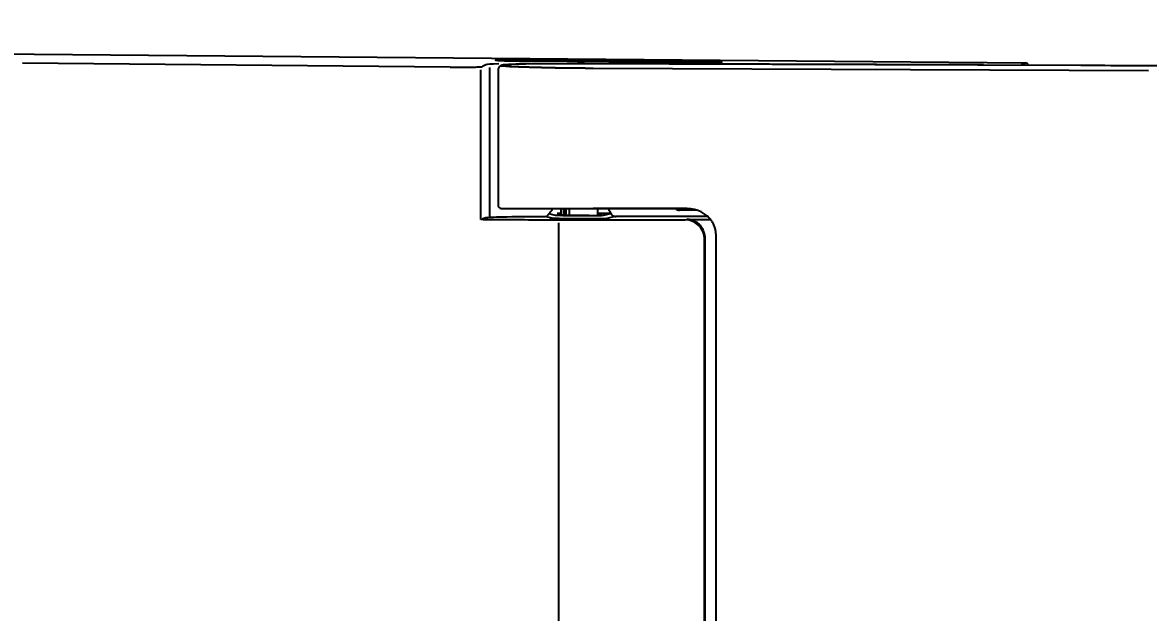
# Model space of a CAD drawing. Extents: x 6016 to 8231, y -443 to 1874.
# Drawn here: x 6315 to 6660.5, y 1238.4 to 1419.6 of the extents above; entities that cross this region are included whole.
import ezdxf

# ---------------------------------------------------------------- set-up
doc = ezdxf.new("R2010")
doc.units = 0
doc.header["$LTSCALE"] = 20
doc.header["$MEASUREMENT"] = 0
doc.layers.get('0').update_dxf_attribs({"linetype": 'CONTINUOUS'})
doc.layers.get('DEFPOINTS').update_dxf_attribs({"linetype": 'CONTINUOUS'})
doc.layers.add('____', color=7, linetype='CONTINUOUS')
doc.dimstyles.get("Standard").update_dxf_attribs({"dimtxt": 2.7, "dimasz": 2.5, "dimexe": 1.5, "dimexo": 1.5, "dimgap": 1.5, "dimtad": 1, "dimdec": 0, "dimlfac": 10, "dimzin": 0, "dimdsep": 46, "dimtxsty": 'Standard', "dimcen": 0, "dimclrt": 2, "dimadec": 0, "dimazin": 0, "dimtfac": 1, "dimtdec": 0, "dimtmove": 0, "dimatfit": 3, "dimfxl": 0, "dimtolj": 1, "dimtzin": 0, "dimarcsym": 0})

# ---------------------------------------------------------------- blocks, each defined once
blk = doc.blocks.new('*D30')
at = {"color": 3, "lineweight": -2}
for p, q in [((6251.27, 1378.15), (6251.27, 1542.25)), ((6966.42, 1375.63), (6966.42, 1542.25)), ((6271.27, 1537.25), (6946.42, 1537.25))]:
    blk.add_line(p, q, dxfattribs=at)
at = {"color": 3}
for points in [[(6271.27, 1540.58), (6271.27, 1533.91), (6251.27, 1537.25)], [(6946.42, 1540.58), (6946.42, 1533.91), (6966.42, 1537.25)]]:
    blk.add_solid(points, dxfattribs=at)
at = {"layer": 'DEFPOINTS', "color": 0}
for p in [(6966.42, 1537.25), (6251.27, 1376.65), (6966.42, 1374.13)]:
    blk.add_point(p, dxfattribs=at)
at = {"color": 2, "insert": (6618.21, 1563.4), "char_height": 30, "attachment_point": 5}
blk.add_mtext('\\A1;{\\fNanumGothic|b0|i0|c129|p50;715}', dxfattribs=at)
blk = doc.blocks.new('A$Cbc6b082c')
for p, q in [((399.12, 664.98), (396.32, 344.3)), ((395.05, 520.74), (396.19, 651.92)), ((348.18, 497.92), (348.21, 511.26)), ((348.24, 510.57), (348.2, 497.92)), ((348.21, 511.26), (394.14, 511.26)), ((348.4, 510.73), (348.73, 509.73)), ((394.89, 508.63), (348.83, 508.63)), ((395.72, 509.73), (395.21, 510.76)), ((351.59, 505), (351.59, 476.83)), ((394.1, 506), (352.59, 506)), ((351.59, 503.9), (351.59, 477.02)), ((396.42, 446.54), (396.86, 497.54)), ((396.87, 498.14), (396.87, 495.94)), ((397.34, 497.54), (396.9, 446.54)), ((349.18, 491.24), (348.74, 489.5)), ((347.17, 487.42), (51.95, 487.42)), ((350.01, 490.09), (349.61, 488.48)), ((350.1, 486.71), (350.1, 487.82)), ((395.74, 357.02), (396.18, 488.3)), ((349.5, 481.11), (349.49, 483.8)), ((351.49, 484.16), (349.5, 484.16)), ((349.51, 485.12), (351.59, 485.12)), ((349.52, 485.4), (351.59, 485.4)), ((351.59, 485.94), (349.53, 485.94)), ((349.55, 486.65), (351.49, 486.65)), ((349.67, 486.8), (349.67, 486.65)), ((395.5, 327.12), (396.04, 485.06)), ((349.48, 480.91), (349.5, 481.11)), ((349.49, 478.08), (349.48, 480.91)), ((396.77, 481.64), (396.77, 479.44)), ((348.15, 477.23), (348.15, 448.58)), ((351.59, 476.83), (351.59, 448)), ((351.59, 448), (351.59, 476.83)), ((394.71, 476.85), (394.01, 306.41)), ((349.51, 475.35), (351.49, 475.35)), ((349.56, 473.52), (350.07, 471.45)), ((350.11, 471.93), (350.1, 475.34)), ((348.69, 472.5), (349.2, 470.44)), ((349.12, 441.66), (349.11, 470.01)), ((396.67, 464.65), (396.67, 462.43)), ((351.09, 444.94), (351.09, 450.27)), ((348.27, 447.66), (348.28, 440.89)), ((396.47, 447.66), (396.47, 445.42)), ((56.84, 442.43), (342.28, 442.43)), ((56.94, 442.63), (342.18, 442.63)), ((346.75, 444.73), (346.85, 444.59)), ((343.59, 439.22), (55.53, 439.22)), ((396.2, 343.84), (395.86, 345.49)), ((395.5, 327.11), (395.5, 327.12))]:
    blk.add_line(p, q)
for centre, radius, start, end in [((352.59, 505), 1, 90, 180), ((396.37, 498.14), 0.5, 0, 7.6207), ((396.37, 495.94), 0.5, 341.3806, 0), ((396.27, 481.64), 0.5, 0, 25.2341), ((396.27, 479.44), 0.5, 329.0796, 0), ((396.17, 464.65), 0.5, 0, 35.9664), ((396.17, 462.43), 0.5, 319.454, 0), ((353.09, 450.27), 2, 138.5902, 180), ((395.97, 447.66), 0.5, 0, 24.3152), ((395.97, 445.42), 0.5, 330.4228, 0)]:
    blk.add_arc(centre, radius, start, end)
for centre, major_axis, ratio, start_param, end_param in [((348.62, 482.77), (0.08, 27), 0.017455, 5.051765, 6.229804), ((395.44, 482.77), (0.24, 27), 0.026185, 5.733929, 6.231567), ((395.4, 481), (0.22, 25), 0.026185, 0.254136, 1.737634), ((395.39, 480.99), (0.21, 23.5), 0.026185, 4.886328, 6.49937), ((397.1, 497.54), (0.08, 9.2), 0.026185, 4.712618, 7.85421), ((395.39, 480.99), (0.21, 23.5), 0.026185, 0.15746, 1.745558), ((350.28, 497.92), (0.37, 120), 0.017455, 1.570875, 1.744188), ((349.59, 481), (0.02, 7.5), 0.017455, 0.071956, 3.069743), ((351.49, 484.6), (0.5, 0), 0.878817, 4.712389, 4.913771), ((342.15, 448.66), (-1.88, 5.73), 0.994047, 2.829136, 4.384778), ((343.59, 448), (0, 8.81), 0.907687, 3.681358, 4.712389), ((396.66, 446.54), (0.08, 9.2), 0.026185, 1.571025, 4.712618), ((342.27, 448.47), (-1.86, 5.75), 0.992629, 2.827987, 3.676962), ((395.32, 344.31), (-0.202, 0.987), 0.992238, 3.17573, 4.500299), ((391.43, 297.51), (1.3, 148.5), 0.026185, 4.712618, 4.913331)]:
    blk.add_ellipse(centre, major_axis=major_axis, ratio=ratio, start_param=start_param, end_param=end_param)
for points, degree, knots in [([(395.05, 520.74), (395.05, 520.63), (395.05, 520.52), (395.04, 520.17), (395.04, 519.94), (395.04, 519.25), (395.03, 518.79), (395.03, 517.41), (395.02, 516.51), (395.03, 515.21), (395.03, 514.8), (395.03, 514.22), (395.03, 514.03), (395.04, 513.67), (395.04, 513.49), (395.05, 513), (395.06, 512.7), (395.07, 512.19), (395.08, 511.96), (395.1, 511.59), (395.11, 511.44), (395.13, 511.18), (395.14, 511.08), (395.16, 510.92), (395.18, 510.86), (395.2, 510.79), (395.2, 510.77), (395.21, 510.76)], 3, [0, 0, 0, 0, 0.021067, 0.021067, 0.064856, 0.064856, 0.152434, 0.152434, 0.32759, 0.32759, 0.415167, 0.415167, 0.458956, 0.458956, 0.502745, 0.502745, 0.590323, 0.590323, 0.677901, 0.677901, 0.765479, 0.765479, 0.853056, 0.853056, 0.940634, 0.940634, 1, 1, 1, 1]), ([(348.84, 509.37), (348.69, 509.83), (348.55, 510.28), (348.4, 510.73), (348.4, 510.73), (348.4, 510.73)], 3, [0, 0, 0, 0, 0.999858, 0.999858, 1, 1, 1, 1]), ([(395.72, 504.06), (395.71, 504.15), (395.69, 504.38), (395.65, 504.6), (395.59, 504.85), (395.51, 505.07), (395.36, 505.35), (395.1, 505.65), (394.71, 505.89), (394.34, 506.01), (394.13, 505.99), (394.09, 505.98)], 3, [0, 0, 0, 0, 0.155113, 0.408835, 0.540706, 0.648907, 0.728108, 0.807439, 0.890784, 0.978527, 1, 1, 1, 1]), ([(349.73, 490.59), (349.73, 490.59), (349.72, 490.6), (349.48, 490.79), (349.31, 491.01), (349.1, 491.45), (349.04, 491.68), (349.04, 491.9)], 3, [0, 0, 0, 0, 0.012492, 0.012492, 0.506246, 0.506246, 1, 1, 1, 1]), ([(348.54, 471.92), (348.53, 471.94), (348.53, 471.96), (348.53, 471.99), (348.53, 472.01), (348.53, 472.04), (348.52, 472.06), (348.52, 472.15), (348.51, 472.24), (348.51, 472.44), (348.5, 472.55), (348.49, 472.8), (348.49, 472.93), (348.48, 473.1), (348.48, 473.12), (348.48, 473.16), (348.48, 473.18), (348.48, 473.24), (348.48, 473.35), (348.48, 473.48), (348.47, 473.73), (348.46, 474.1), (348.46, 474.5), (348.45, 474.81), (348.45, 474.92), (348.45, 475.09), (348.45, 475.14), (348.45, 475.23), (348.45, 475.26), (348.45, 475.31), (348.45, 475.57), (348.44, 475.84), (348.44, 476.33), (348.44, 476.58), (348.43, 477.09), (348.43, 477.35), (348.43, 477.69), (348.43, 477.76), (348.43, 477.89), (348.43, 477.96), (348.43, 478.17), (348.43, 478.3), (348.43, 478.72), (348.43, 479.28), (348.43, 479.85), (348.43, 480.42), (348.43, 480.71), (348.43, 481.29), (348.43, 481.58), (348.44, 482.16), (348.44, 482.73), (348.44, 483.29), (348.45, 483.7), (348.45, 483.84), (348.45, 484.05), (348.45, 484.12), (348.45, 484.25), (348.45, 484.32), (348.46, 484.66), (348.46, 484.92), (348.46, 485.43), (348.47, 485.68), (348.47, 486.17), (348.48, 486.4), (348.48, 486.66), (348.48, 486.69), (348.48, 486.75), (348.48, 486.78), (348.49, 486.86), (348.49, 487.03), (348.49, 487.19), (348.5, 487.51), (348.51, 487.91), (348.52, 488.27), (348.52, 488.53), (348.52, 488.61), (348.53, 488.73), (348.53, 488.77), (348.53, 488.83), (348.53, 488.85), (348.53, 488.89), (348.54, 489.06), (348.54, 489.21), (348.55, 489.46), (348.56, 489.57), (348.57, 489.77), (348.57, 489.85), (348.58, 489.95), (348.58, 489.96), (348.58, 490), (348.58, 490.01), (348.59, 490.05), (348.59, 490.06), (348.59, 490.08)], 3, [0, 0, 0, 0, 0.010303, 0.010303, 0.018748, 0.018748, 0.027194, 0.027194, 0.060975, 0.060975, 0.094755, 0.094755, 0.128536, 0.128536, 0.132759, 0.132759, 0.136982, 0.136982, 0.145427, 0.162317, 0.162317, 0.196098, 0.229879, 0.229879, 0.24677, 0.24677, 0.255215, 0.255215, 0.259438, 0.259438, 0.26366, 0.297441, 0.297441, 0.331222, 0.331222, 0.365003, 0.365003, 0.373448, 0.373448, 0.381893, 0.381893, 0.398784, 0.398784, 0.432565, 0.466346, 0.466346, 0.500127, 0.500127, 0.533908, 0.533908, 0.567688, 0.601469, 0.601469, 0.61836, 0.61836, 0.626805, 0.626805, 0.63525, 0.63525, 0.669031, 0.669031, 0.702812, 0.702812, 0.736593, 0.736593, 0.740816, 0.740816, 0.745038, 0.745038, 0.753484, 0.770374, 0.770374, 0.804155, 0.837936, 0.837936, 0.854826, 0.854826, 0.863272, 0.863272, 0.867494, 0.867494, 0.871717, 0.905498, 0.905498, 0.939279, 0.939279, 0.97306, 0.97306, 0.981505, 0.981505, 0.98995, 0.98995, 1, 1, 1, 1]), ([(349.49, 483.8), (349.51, 485.07), (349.53, 486.02), (349.55, 486.97), (349.6, 487.82), (349.65, 487.5), (349.67, 486.8)], 2, [0, 0, 0, 0.25, 0.25, 0.5, 0.75, 1, 1, 1]), ([(349.77, 490.55), (349.85, 490.5), (349.93, 490.44), (350.13, 490.28), (350.25, 490.17), (350.5, 489.94), (350.62, 489.83), (350.9, 489.59), (351.05, 489.48), (351.33, 489.31), (351.46, 489.26), (351.59, 489.22)], 3, [0, 0, 0, 0, 0.158798, 0.158798, 0.386925, 0.386925, 0.615053, 0.615053, 0.84318, 0.84318, 1, 1, 1, 1]), ([(349.64, 475.33), (349.62, 474.67), (349.57, 474.14), (349.55, 474.45), (349.52, 474.76), (349.51, 475.59)], 2, [0, 0, 0, 0.303727, 0.651864, 0.651864, 1, 1, 1]), ([(349.05, 469.76), (349.06, 469.86), (349.07, 469.97), (349.11, 470.17), (349.14, 470.27), (349.26, 470.57), (349.38, 470.76), (349.66, 471.07), (349.8, 471.19), (349.97, 471.29)], 3, [0, 0, 0, 0, 0.18012, 0.18012, 0.360799, 0.360799, 0.722156, 0.722156, 1, 1, 1, 1]), ([(351.59, 472.11), (351.54, 472.11), (351.5, 472.1), (351.26, 472.03), (351.08, 471.95), (350.73, 471.77), (350.57, 471.67), (350.26, 471.47), (350.11, 471.37), (349.97, 471.29)], 3, [0, 0, 0, 0, 0.068144, 0.068144, 0.379673, 0.379673, 0.691201, 0.691201, 1, 1, 1, 1]), ([(350.07, 471.45), (350.07, 471.45), (350.07, 471.46), (350.09, 471.49), (350.14, 471.53), (350.25, 471.61), (350.3, 471.64), (350.35, 471.67)], 3, [0, 0, 0, 0, 0.147202, 0.147202, 0.716406, 0.716406, 1, 1, 1, 1]), ([(346.78, 444.46), (346.72, 444.39), (346.66, 444.33), (346.38, 444.04), (346.16, 443.84), (345.86, 443.6), (345.76, 443.52), (345.59, 443.4), (345.51, 443.34), (345.39, 443.26), (345.35, 443.23), (345.31, 443.2), (345.3, 443.19), (345.3, 443.19), (345.31, 443.19), (345.33, 443.2), (345.35, 443.2), (345.4, 443.22), (345.43, 443.24), (345.53, 443.3), (345.63, 443.35), (345.84, 443.49), (345.95, 443.57), (346.19, 443.76), (346.31, 443.86), (346.54, 444.07), (346.66, 444.19), (346.87, 444.42), (346.96, 444.54), (347.24, 444.89), (347.4, 445.14), (347.68, 445.63), (347.79, 445.88), (347.99, 446.38), (348.06, 446.64), (348.19, 447.14), (348.23, 447.4), (348.27, 447.77), (348.29, 447.9), (348.29, 448.03), (348.29, 448.04), (348.29, 448.04)], 3, [0, 0, 0, 0, 0.028107, 0.028107, 0.120489, 0.120489, 0.166679, 0.166679, 0.21287, 0.21287, 0.259061, 0.259061, 0.282157, 0.282157, 0.305252, 0.305252, 0.328348, 0.328348, 0.351443, 0.351443, 0.397634, 0.397634, 0.443825, 0.443825, 0.490016, 0.490016, 0.536207, 0.536207, 0.582398, 0.582398, 0.67478, 0.67478, 0.767162, 0.767162, 0.859544, 0.859544, 0.951925, 0.951925, 0.998116, 0.998116, 1, 1, 1, 1]), ([(347.66, 440.47), (347.41, 440.29), (346.81, 439.93), (345.78, 439.53), (344.67, 439.27), (343.93, 439.22), (343.59, 439.22)], 3, [0, 0, 0, 0, 0.212728, 0.490346, 0.763809, 1, 1, 1, 1])]:
    blk.add_open_spline(points, degree=degree, knots=knots)
for points, degree in [([(349.73, 490.59), (349.75, 490.58), (349.76, 490.56), (349.77, 490.55)], 3), ([(349.67, 486.8), (349.44, 486.65)], 1), ([(351.49, 475.35), (351.52, 475.35), (351.56, 475.35), (351.59, 475.35)], 3)]:
    blk.add_open_spline(points, degree=degree)

msp = doc.modelspace()

# ---------------------------------------------------------------- block references
at = {"layer": '____', "rotation": 90}
msp.add_blockref('A$Cbc6b082c', (6966.91, 1010.85), dxfattribs=at)

# ---------------------------------------------------------------- dimensions: what is measured, and where the dimension line sits
dim = msp.add_linear_dim(base=(6966.42, 1537.25), p1=(6251.27, 1376.65), p2=(6966.42, 1374.13), text='{\\fNanumGothic|b0|i0|c129|p50;<>}', dimstyle='Standard', override={"dimtxt": 30, "dimasz": 20, "dimexe": 5, "dimgap": 10, "dimlfac": 1, "dimzin": 12, "dimclrd": 3, "dimclre": 3, "dimazin": 2, "dimarcsym": 1})
dim.commit()
dim.dimension.update_dxf_attribs({"geometry": '*D30', "text_midpoint": (6618.21, 1537.25), "dimtype": 160})

doc.saveas('drawing.dxf')
